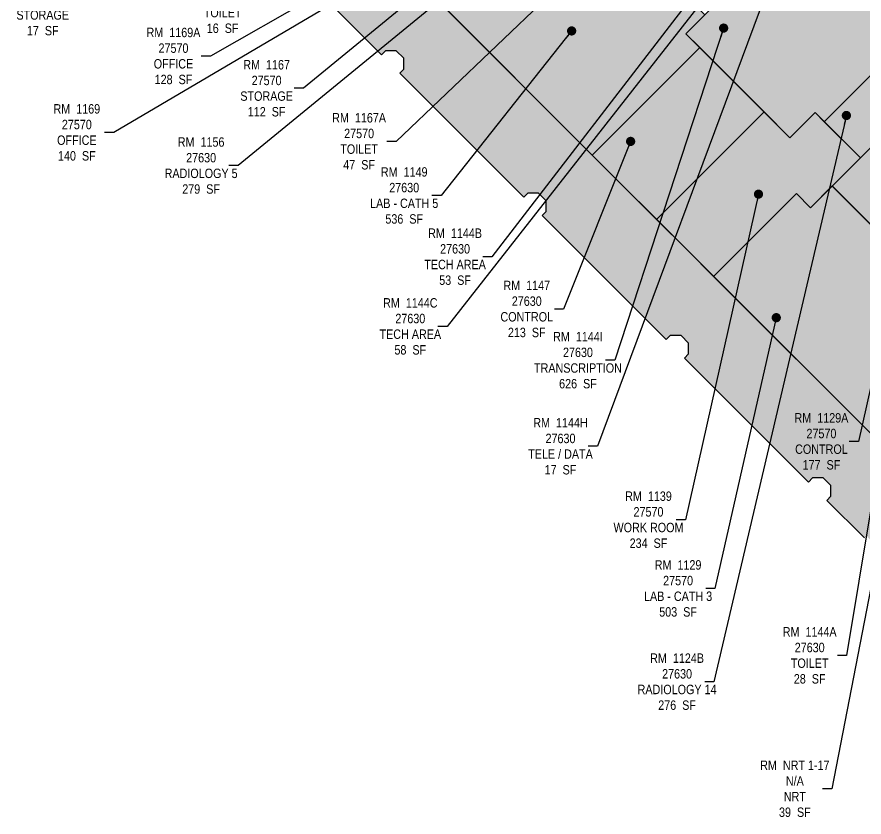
# Model space of a CAD drawing. Header units: inches. Extents: x -460 to 6059, y -234 to 4626.
# Drawn here: x 285 to 1547, y -94 to 1098 of the extents above; entities that cross this region are included whole.
import ezdxf

# ---------------------------------------------------------------- set-up
doc = ezdxf.new("R2010")
doc.units = ezdxf.units.IN
doc.header["$LTSCALE"] = 48
doc.header["$MEASUREMENT"] = 0
for name, color, linetype in [('0-LABEL', 3, 'Continuous'), ('3-FCM-PTN', 9, 'Continuous'), ('4-OCC', 6, 'Continuous'), ('4-OCC-PTN', 95, 'Continuous')]:
    doc.layers.add(name, color=color, linetype=linetype)
doc.styles.add('ArialN', font='ARIALN.TTF')
doc.dimstyles.new('AB-220', dxfattribs={"dimscale": 220, "dimtxt": 0.070312, "dimasz": 0.0625, "dimexe": 0.0625, "dimexo": 0.125, "dimgap": 0.1875, "dimtad": 0, "dimdec": 4, "dimrnd": 0.0625, "dimzin": 0, "dimdsep": 46, "dimlunit": 4, "dimtxsty": 'ArialN', "dimblk": 'ARCHTICK', "dimcen": 0.0625, "dimclrd": 256, "dimclre": 256, "dimclrt": 256, "dimadec": 0, "dimazin": 0, "dimtfac": 1, "dimtdec": 4, "dimtofl": 0, "dimtmove": 2, "dimatfit": 3, "dimldrblk": 'DOT', "dimfxl": 0, "dimfrac": 2, "dimtolj": 1, "dimtzin": 0, "dimlwd": -1, "dimlwe": -1, "dimarcsym": 0})

# ---------------------------------------------------------------- blocks, each defined once
blk = doc.blocks.new('_ArchTick')
at = {"const_width": 0.15}
blk.add_lwpolyline([(-0.5, -0.5), (0.5, 0.5)], dxfattribs=at)
blk = doc.blocks.new('_Dot')
at = {"lineweight": -2}
blk.add_line((-0.5, 0), (-1, 0), dxfattribs=at)
at = {"const_width": 0.5}
blk.add_lwpolyline([(-0.25, 0, 1), (0.25, 0, 1)], format="xyb", close=True, dxfattribs=at)

msp = doc.modelspace()

# ---------------------------------------------------------------- hatches: boundary and pattern name
at = {"layer": '3-FCM-PTN'}
h = msp.add_hatch(color=256, dxfattribs=at)
h.dxf.hatch_style = 1
h.paths.add_polyline_path([(2566.7, 1336.4), (2566.7, 1416.1), (2563.5, 1416.1), (2563.5, 1452.1), (2566.7, 1550.1), (2566.7, 1829.6), (2566.2, 1842.1), (2566.3, 1928.8), (2565.2, 1928.8), (2565.2, 1953.3), (2630, 1953.3), (2630, 1923.6), (2677.2, 1923.6), (2677.2, 1953.3), (2755.4, 1953.3), (2755.4, 1840.2), (2803.1, 1840.2), (2803.1, 1822.2), (2808.5, 1822.2), (2822.5, 1822.2), (2872.2, 1822.2), (2872.2, 1950.3), (3240.2, 1950.3), (3240.2, 1757.5), (3321.2, 1757.5), (3321.2, 2010.1), (3361.8, 2010.1), (3361.8, 2110.9), (3321, 2110.9), (3321, 2148.3), (3321.7, 2156.3), (3216.1, 2156.3), (3216.1, 2151.1), (3126.3, 2151.1), (3126.3, 2167.1), (3078.5, 2167.1), (3078.5, 2151.1), (3028.5, 2151.1), (3028.5, 2167.1), (2980.8, 2167.1), (2980.8, 2151.1), (2927, 2151.1), (2927, 2167.1), (2879.3, 2167.1), (2879.3, 2151.1), (2839, 2151.1), (2839, 2167.1), (2791.3, 2167.1), (2791.3, 2151.1), (2747, 2151.1), (2747, 2156.6), (2708.7, 2156.6), (2708.7, 2323.9), (2703.5, 2323.9), (2703.5, 2367.8), (2715.2, 2367.8), (2715.2, 2790.5), (2722, 2800.5), (2724.6, 2800.5), (2724.6, 2828), (2742.3, 2828), (2742.3, 2933.9), (2722.1, 2933.9), (2722.1, 2975), (2594.4, 2975), (2594.4, 2745.3), (2591.8, 2745.3), (2591.8, 2711), (2594.4, 2711), (2594.4, 2640.2), (2591.8, 2640.2), (2591.8, 2465.6), (2556.5, 2465.6), (2556.5, 2364.3), (2608.2, 2364.3), (2608.2, 2281.3), (2603, 2281.3), (2603, 2167.8), (2591, 2167.8), (2591, 2153.3), (2584.4, 2153.3), (2584.4, 2118.8), (2603, 2118.8), (2603, 2051.3), (2567.5, 2051.3), (2567.5, 2049.1), (2510.9, 2049), (2511, 2039.3), (2490.3, 2021.2), (2472.4, 2021.2), (2472.4, 2043.8), (2422.3, 2043.8), (2422.3, 2021.2), (2374.8, 2021.2), (2374.8, 1953.1), (2460.1, 1953.1), (2460.1, 1878.6), (2443.1, 1878.6), (2443.1, 1771.9), (2462.6, 1771.9), (2462.6, 1474.9), (2460.4, 1474.9), (2460.4, 1390.7), (2450.2, 1380.7), (2441.6, 1372.2), (2432.6, 1363.4), (2356.5, 1439.9), (2356.9, 1440.4), (2353.1, 1444.3), (2234.8, 1562), (2230.8, 1558), (2211.8, 1577), (2211.7, 1576.9), (2018.2, 1770.1), (1948.9, 1700.8), (1982.7, 1666.6), (2069.3, 1580.6), (2153.9, 1495.8), (2155.3, 1494.4), (2216.2, 1433.4), (2249.9, 1399.8), (2265.9, 1383.8), (2299.9, 1349.8), (2376.6, 1273.1), (2329.2, 1225.7), (2330.3, 1224.7), (2218.1, 1112.5), (2210.6, 1105), (2089.2, 983.6), (1962.8, 857.2), (1873.6, 768), (1813.3, 707.8), (1777, 671.5), (1759.7, 654.2), (1756, 650.5), (1688.5, 582.9), (1570.1, 464.5), (851.6, 1182.9), (847.9, 1179.2), (806.9, 1220.2), (810.6, 1223.9), (796.5, 1238), (831.3, 1272.9), (748.3, 1349.2), (718.2, 1319.1), (412.3, 1625.1), (304.2, 1625.1), (304.2, 1556.7), (304.5, 1556.7), (304.5, 1551), (309.9, 1551), (309.9, 1544.2), (331.5, 1544.2), (338.1, 1537.6), (335, 1534.5), (403.9, 1465.7), (410, 1471.9), (426, 1471.9), (437.4, 1460.6), (437.4, 1444.6), (431.2, 1438.4), (616, 1253.6), (622.2, 1259.7), (638.2, 1259.7), (649.5, 1248.4), (649.5, 1232.4), (643.3, 1226.2), (828.1, 1041.4), (834.3, 1047.6), (850.3, 1047.6), (861.6, 1036.3), (861.6, 1020.3), (855.4, 1014.1), (1040.2, 829.3), (1046.4, 835.5), (1062.4, 835.5), (1073.7, 824.2), (1073.7, 808.2), (1067.6, 802), (1252.4, 617.2), (1258.6, 623.3), (1274.6, 623.3), (1285.9, 612), (1285.9, 596), (1279.7, 589.8), (1464.4, 405.1), (1470.6, 411.2), (1486.6, 411.2), (1497.9, 399.9), (1497.9, 383.9), (1491.8, 377.8), (1547.8, 321.7), (1550.9, 324.8), (1559.4, 316.2), (1569.6, 326.4), (1618.6, 375.8), (1616.1, 378.2), (1654, 416.1), (1661.6, 423.7), (2233.1, 995.8), (2233.1, 995.8), (2305.2, 1067.9), (2305.3, 1067.8), (2313.7, 1076.4), (2436.5, 1199.2), (2466.8, 1168.8), (2466.8, 992.8), (2540.3, 992.8), (2540.3, 1049.9), (2540.3, 1049.9), (2540.3, 1189.1), (2540.3, 1205.5), (2529.4, 1205.5), (2490.9, 1244.1), (2551.4, 1304.5), (2566.7, 1304.5)])
at = {"layer": '4-OCC-PTN'}
for color, points in [(150, [(1677.3, 1134.7), (1736, 1193.4), (1595.1, 1334.3), (1488.3, 1227.5), (1462.4, 1253.4), (1281.9, 1072.9), (1436.8, 918), (1474.3, 955.5), (1488, 941.7), (1679.2, 1132.9)]), (150, [(1256.8, 1154.7), (1254.7, 1152.6), (1189.1, 1218.2), (1162.8, 1192), (1092.9, 1261.9), (1023.4, 1192.5), (1003.7, 1212.1), (913, 1121.5), (1142.3, 892.2), (1302.5, 1052.3), (1281.9, 1072.9), (1310.3, 1101.3), (1256.8, 1154.7)]), (150, [(1804.8, 935.7), (1759.2, 890), (1760.9, 888.2), (1695, 822.4), (1585.7, 931.7), (1541.9, 887.9), (1488, 941.7), (1631.3, 1085), (1673.7, 1042.5), (1685.8, 1054.7)]), (150, [(1142.3, 892.2), (1302.5, 1052.3), (1398.3, 956.5), (1238.2, 796.3)]), (40, [(1238.2, 796.3), (1398.4, 956.5), (1436.8, 918), (1474.3, 955.5), (1541.9, 887.9), (1467.7, 813.7), (1446.6, 834.7), (1323.2, 711.3), (1285, 749.6)]), (40, [(1648.7, 697.4), (1734.4, 783.1), (1585.7, 931.7), (1500, 846)]), (40, [(1648.7, 697.4), (1500, 846.1), (1467.7, 813.7), (1446.6, 834.7), (1323.2, 711.3), (1570.1, 464.5), (1705.2, 599.6), (1628, 676.7)])]:
    msp.add_hatch(color=color, dxfattribs=at).paths.add_polyline_path(points)

# ---------------------------------------------------------------- linework, layer by layer
at = {"layer": '4-OCC'}
for points in [[(1677.3, 1134.7), (1736, 1193.4), (1595.1, 1334.3), (1488.3, 1227.5), (1462.4, 1253.4), (1281.9, 1072.9), (1436.8, 918), (1474.3, 955.5), (1488, 941.7), (1679.2, 1132.9), (1677.3, 1134.7)], [(1256.8, 1154.7), (1254.7, 1152.6), (1189.1, 1218.2), (1162.8, 1192), (1092.9, 1261.9), (1023.4, 1192.5), (1003.7, 1212.1), (913, 1121.5), (1142.3, 892.2), (1302.5, 1052.3), (1302.5, 1052.3), (1302.5, 1052.3), (1281.9, 1072.9), (1310.3, 1101.3), (1256.8, 1154.7)], [(1804.8, 935.7), (1759.2, 890), (1760.9, 888.2), (1695, 822.4), (1585.7, 931.7), (1541.9, 887.9), (1488, 941.7), (1631.3, 1085), (1673.7, 1042.5), (1685.8, 1054.7)], [(1142.3, 892.2), (1302.5, 1052.3), (1302.5, 1052.3), (1302.5, 1052.3), (1398.3, 956.5), (1238.2, 796.3)], [(1238.2, 796.3), (1398.4, 956.5), (1436.8, 918), (1474.3, 955.5), (1541.9, 887.9), (1467.7, 813.7), (1446.6, 834.7), (1323.2, 711.3), (1323.2, 711.3), (1285, 749.6)], [(1648.7, 697.4), (1734.4, 783.1), (1585.7, 931.7), (1500, 846), (1648.7, 697.4)], [(1648.7, 697.4), (1500, 846.1), (1500, 846.1), (1467.7, 813.7), (1446.6, 834.7), (1323.2, 711.3), (1570.1, 464.5), (1705.2, 599.6), (1628, 676.7), (1648.7, 697.4), (1648.7, 697.4)]]:
    msp.add_lwpolyline(points, close=True, dxfattribs=at)
for points in [[(1547.8, 321.7), (1491.8, 377.8), (1497.9, 383.9), (1497.9, 399.9), (1486.6, 411.2), (1470.6, 411.2), (1464.4, 405.1), (1279.7, 589.8), (1285.9, 596), (1285.9, 612), (1274.6, 623.3), (1258.6, 623.3), (1252.4, 617.2), (1067.6, 802), (1073.7, 808.2), (1073.7, 824.2), (1062.4, 835.5), (1046.4, 835.5), (1040.2, 829.3), (855.4, 1014.1), (861.6, 1020.3), (861.6, 1036.3), (850.3, 1047.6), (834.3, 1047.6), (828.1, 1041.4), (643.3, 1226.2)], [(851.6, 1182.9), (1570.1, 464.5)]]:
    msp.add_lwpolyline(points, dxfattribs=at)

# ---------------------------------------------------------------- texts
at = {"layer": '0-LABEL', "char_height": 14, "attachment_point": 5, "style": 'ArialN'}
for s, insert in [('RM  1175\\P27570\\PSTORAGE\\P17  SF', (323.5, 1112.4)), ('RM  1166\\P27630\\PTOILET\\P16  SF', (591.5, 1116)), ('RM  1169A\\P27570\\POFFICE\\P128  SF', (518.3, 1039.7)), ('RM  1167\\P27570\\PSTORAGE\\P112  SF', (657.1, 991.6)), ('RM  1169\\P27570\\POFFICE\\P140  SF', (374.3, 925.9)), ('RM  1167A\\P27570\\PTOILET\\P47  SF', (794.9, 912.6)), ('RM  1156\\P27630\\PRADIOLOGY 5\\P279  SF', (559.5, 876.5)), ('RM  1149\\P27630\\PLAB - CATH 5\\P536  SF', (862.1, 831.9)), ('RM  1144B\\P27630\\PTECH AREA\\P53  SF', (937.9, 740.7)), ('RM  1147\\P27630\\PCONTROL\\P213  SF', (1044.7, 662.8)), ('RM  1144C\\P27630\\PTECH AREA\\P58  SF', (871.2, 636.9)), ('RM  1144I\\P27630\\PTRANSCRIPTION\\P626  SF', (1121, 586.5)), ('RM  1129A\\P27570\\PCONTROL\\P177  SF', (1483.8, 465.6)), ('RM  1144H\\P27630\\PTELE / DATA\\P17  SF', (1095, 458.3)), ('RM  1139\\P27570\\PWORK ROOM\\P234  SF', (1226.1, 348.9)), ('RM  1129\\P27570\\PLAB - CATH 3\\P503  SF', (1270.2, 246.5)), ('RM  1144A\\P27630\\PTOILET\\P28  SF', (1466.3, 146.8)), ('RM  1124B\\P27630\\PRADIOLOGY 14\\P276  SF', (1268.7, 107.6)), ('RM  NRT 1-17\\PN/A\\PNRT\\P39  SF', (1444.2, -51.9))]:
    msp.add_mtext(s, dxfattribs=dict(at, insert=insert))

# ---------------------------------------------------------------- leaders
at = {"layer": '0-LABEL', "annotation_type": 0, "has_hookline": 1, "hookline_direction": 1}
for points, text_width in [([(1160.2, 1322.9), (614.5, 876.5), (600.7, 876.5)], 106.8), ([(1105.1, 1315.6), (712.1, 991.6), (698.3, 991.6)], 76.8), ([(978, 1269.7), (573.3, 1039.7), (559.5, 1039.7)], 79), ([(1453.9, 1274.5), (1150, 458.3), (1136.3, 458.3)], 95.9), ([(1370.6, 1232), (992.9, 740.7), (979.2, 740.7)], 91.4), ([(1161.8, 1209.7), (849.9, 912.6), (836.2, 912.6)], 79), ([(882.6, 1192.9), (429.3, 925.9), (415.6, 925.9)], 67.6), ([(1730.6, 1141.9), (1499.2, -51.9), (1485.4, -51.9)], 101.4), ([(1321.8, 1141.7), (926.2, 636.9), (912.4, 636.9)], 91.4), ([(1338.1, 1081.3), (1176, 586.5), (1162.2, 586.5)], 129.2), ([(1676.4, 1087.7), (1521.3, 146.8), (1507.6, 146.8)], 79), ([(1111.6, 1077.1), (917.1, 831.9), (903.3, 831.9)], 99.8), ([(1521, 951.1), (1323.7, 107.6), (1310, 107.6)], 115.6), ([(1199.5, 912.5), (1099.7, 662.8), (1085.9, 662.8)], 77), ([(1390, 833.9), (1281.1, 348.9), (1267.3, 348.9)], 102.8), ([(1617.2, 814.6), (1538.8, 465.6), (1525, 465.6)], 79), ([(1416.5, 649.9), (1325.2, 246.5), (1311.5, 246.5)], 99.7)]:
    msp.add_leader(points, dimstyle='AB-220', dxfattribs=dict(at, text_width=text_width))

doc.saveas('drawing.dxf')
